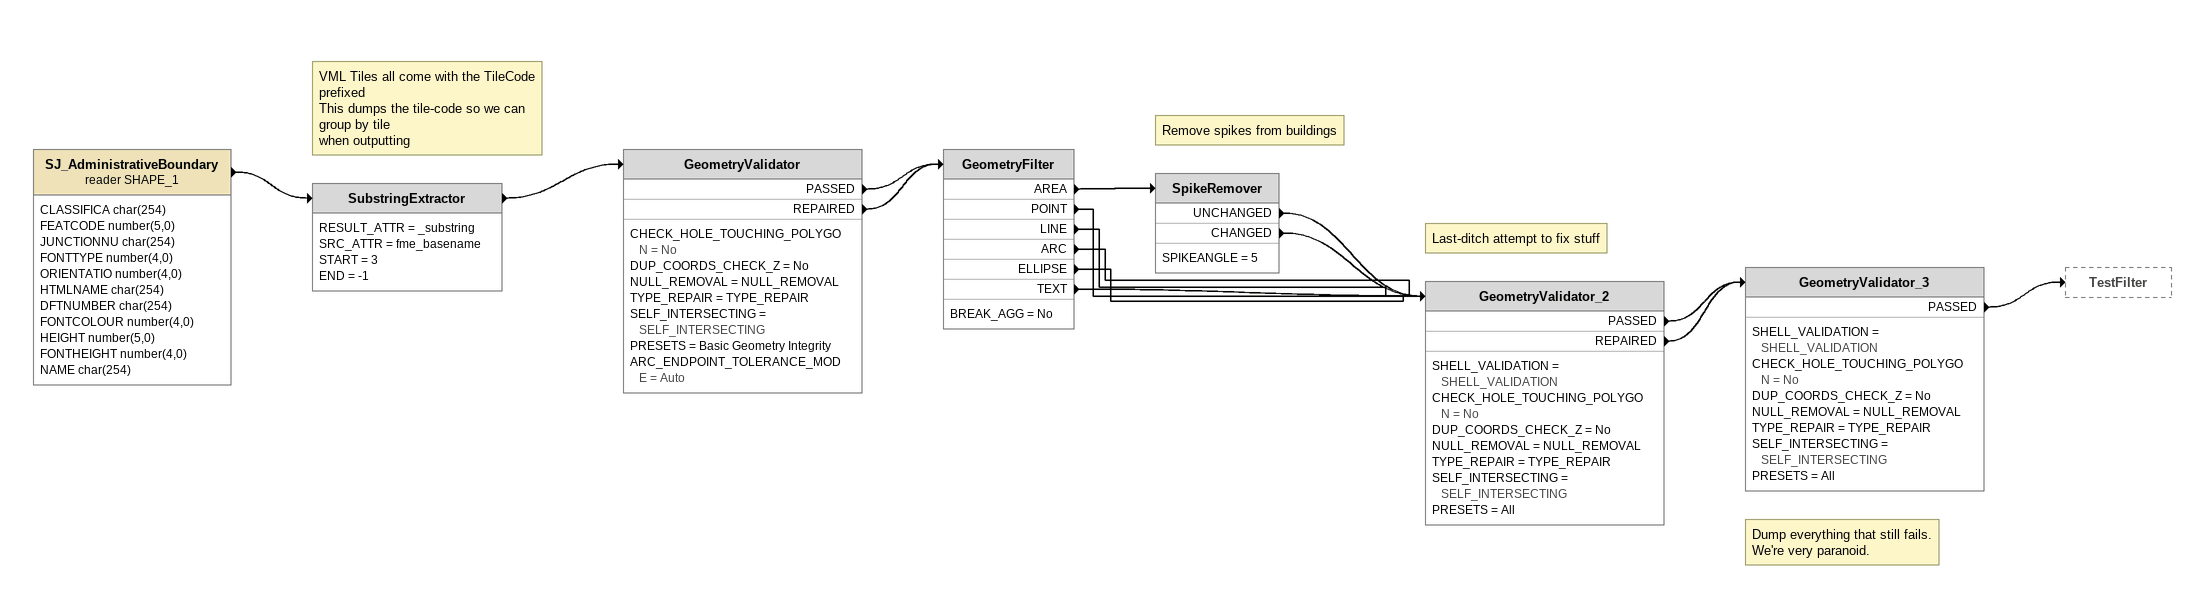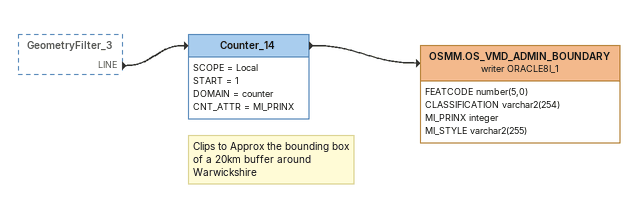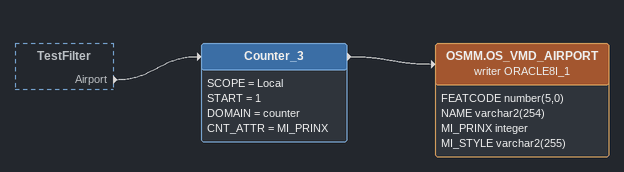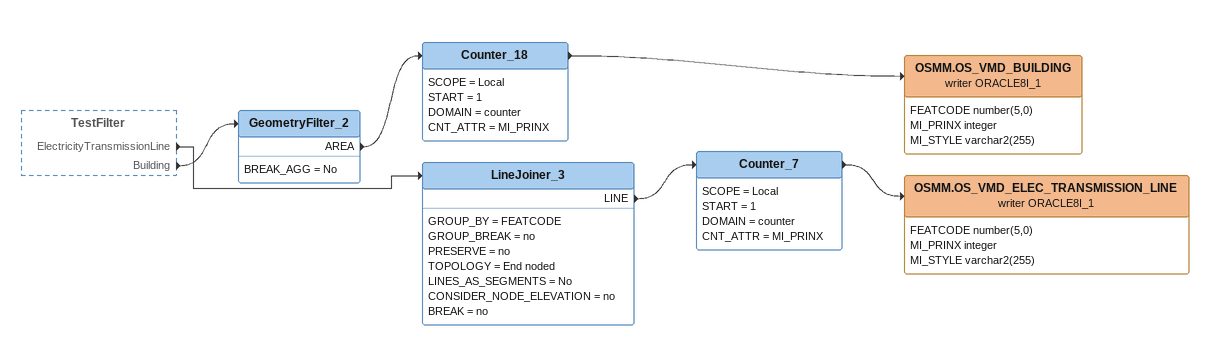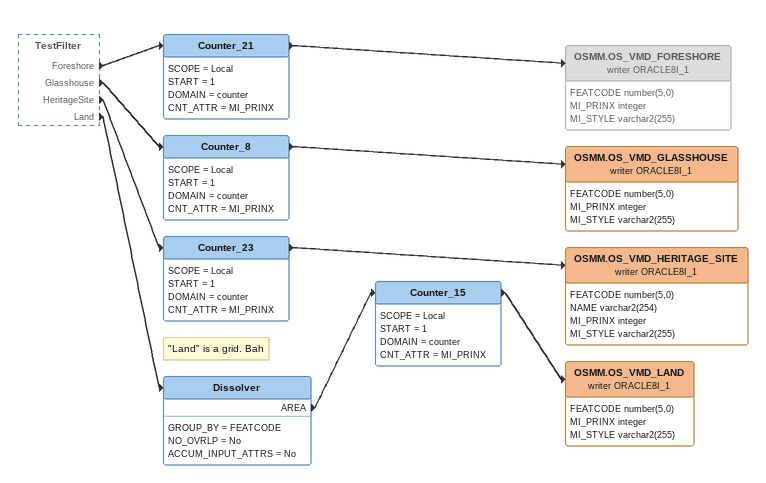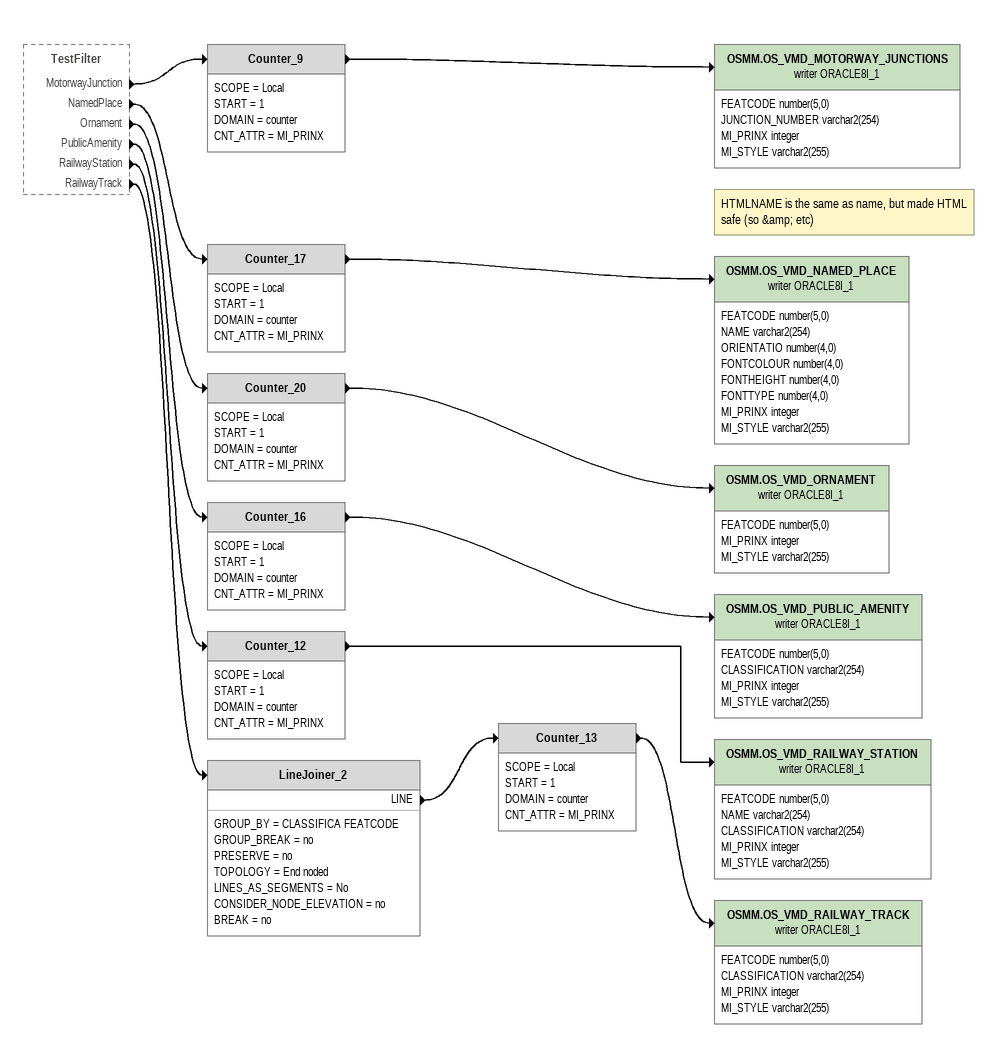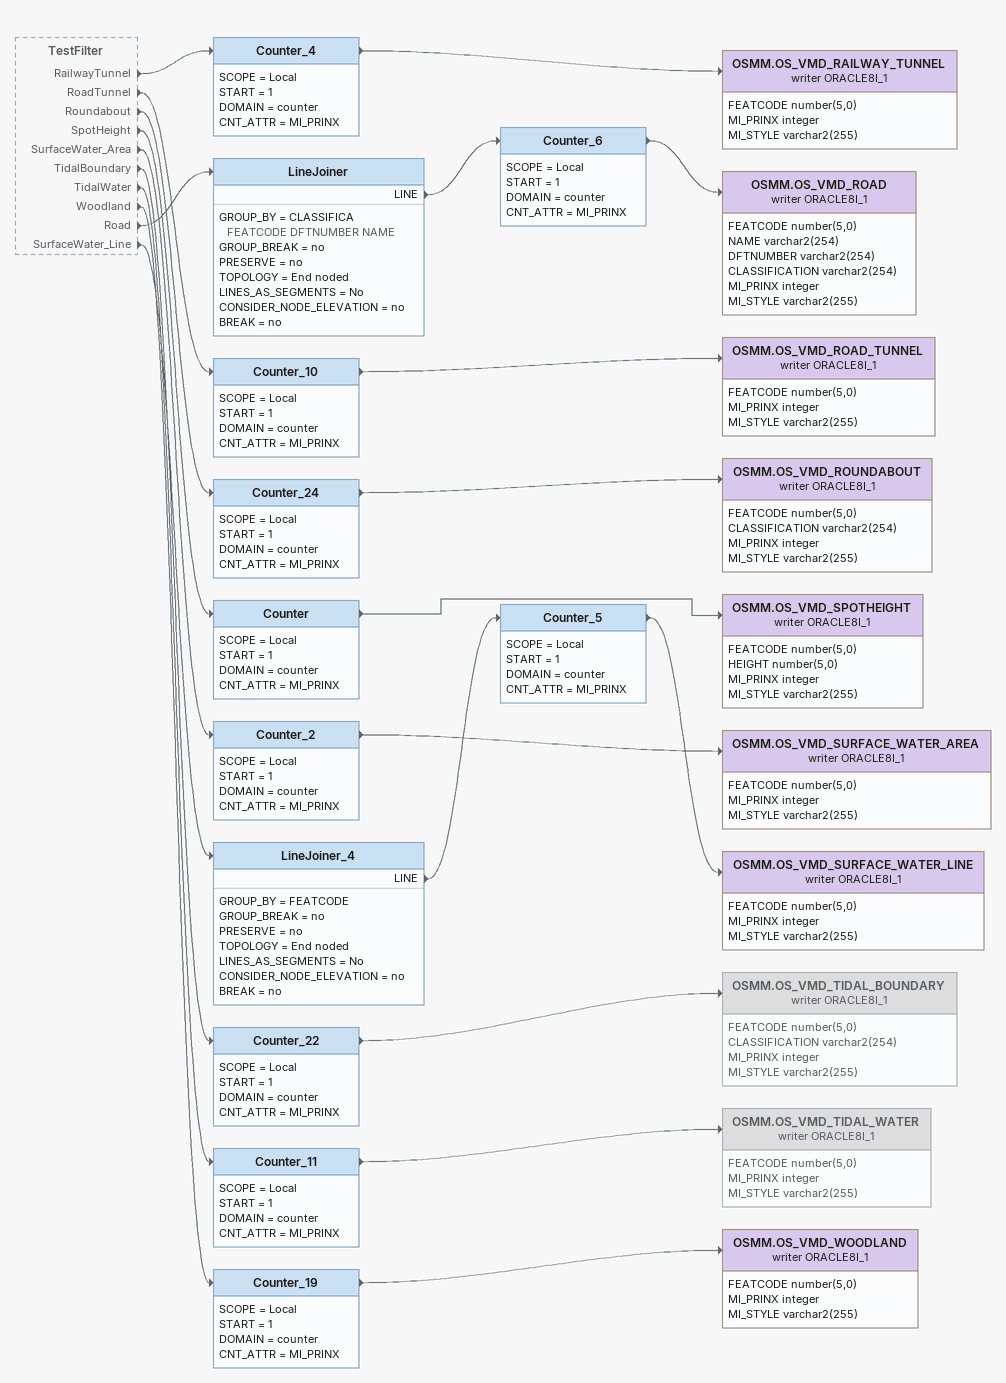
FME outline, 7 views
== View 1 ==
SJ_AdministrativeBoundary (reader SHAPE_1)
    attributes: CLASSIFICA char(254), FEATCODE number(5,0), JUNCTIONNU char(254), FONTTYPE number(4,0), ORIENTATIO number(4,0), HTMLNAME char(254), DFTNUMBER char(254), FONTCOLOUR number(4,0), HEIGHT number(5,0), FONTHEIGHT number(4,0), NAME char(254)
    -> SubstringExtractor
Note: VML Tiles all come with the TileCode prefixed / This dumps the tile-code so we can group by tile / when outputting
SubstringExtractor
    RESULT_ATTR = _substring
    SRC_ATTR = fme_basename
    START = 3
    END = -1
    -> GeometryValidator
GeometryValidator
    CHECK_HOLE_TOUCHING_POLYGON = No
    DUP_COORDS_CHECK_Z = No
    NULL_REMOVAL = NULL_REMOVAL
    TYPE_REPAIR = TYPE_REPAIR
    SELF_INTERSECTING = SELF_INTERSECTING
    PRESETS = Basic Geometry Integrity
    ARC_ENDPOINT_TOLERANCE_MODE = Auto
    PASSED -> GeometryFilter
    REPAIRED -> GeometryFilter
GeometryFilter
    BREAK_AGG = No
    AREA -> SpikeRemover
    POINT -> GeometryValidator_2
    LINE -> GeometryValidator_2
    ARC -> GeometryValidator_2
    ELLIPSE -> GeometryValidator_2
    TEXT -> GeometryValidator_2
Note: Remove spikes from buildings
SpikeRemover
    SPIKEANGLE = 5
    UNCHANGED -> GeometryValidator_2
    CHANGED -> GeometryValidator_2
Note: Last-ditch attempt to fix stuff
GeometryValidator_2
    SHELL_VALIDATION = SHELL_VALIDATION
    CHECK_HOLE_TOUCHING_POLYGON = No
    DUP_COORDS_CHECK_Z = No
    NULL_REMOVAL = NULL_REMOVAL
    TYPE_REPAIR = TYPE_REPAIR
    SELF_INTERSECTING = SELF_INTERSECTING
    PRESETS = All
    PASSED -> GeometryValidator_3
    REPAIRED -> GeometryValidator_3
Note: Dump everything that still fails. / We're very paranoid.
GeometryValidator_3
    SHELL_VALIDATION = SHELL_VALIDATION
    CHECK_HOLE_TOUCHING_POLYGON = No
    DUP_COORDS_CHECK_Z = No
    NULL_REMOVAL = NULL_REMOVAL
    TYPE_REPAIR = TYPE_REPAIR
    SELF_INTERSECTING = SELF_INTERSECTING
    PRESETS = All
    PASSED -> TestFilter

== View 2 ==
GeometryFilter_3 [outside]
    LINE -> Counter_14
Note: Clips to Approx the bounding box of a 20km buffer around Warwickshire
Counter_14
    SCOPE = Local
    START = 1
    DOMAIN = counter
    CNT_ATTR = MI_PRINX
    -> OSMM.OS_VMD_ADMIN_BOUNDARY (writer ORACLE8I_1)
OSMM.OS_VMD_ADMIN_BOUNDARY (writer ORACLE8I_1)
    attributes: FEATCODE number(5,0), CLASSIFICATION varchar2(254), MI_PRINX integer, MI_STYLE varchar2(255)

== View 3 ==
TestFilter [outside]
    Airport -> Counter_3
Counter_3
    SCOPE = Local
    START = 1
    DOMAIN = counter
    CNT_ATTR = MI_PRINX
    -> OSMM.OS_VMD_AIRPORT (writer ORACLE8I_1)
OSMM.OS_VMD_AIRPORT (writer ORACLE8I_1)
    attributes: FEATCODE number(5,0), NAME varchar2(254), MI_PRINX integer, MI_STYLE varchar2(255)

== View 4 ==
TestFilter [outside]
    ElectricityTransmissionLine -> LineJoiner_3
    Building -> GeometryFilter_2
GeometryFilter_2
    BREAK_AGG = No
    AREA -> Counter_18
Counter_18
    SCOPE = Local
    START = 1
    DOMAIN = counter
    CNT_ATTR = MI_PRINX
    -> OSMM.OS_VMD_BUILDING (writer ORACLE8I_1)
OSMM.OS_VMD_BUILDING (writer ORACLE8I_1)
    attributes: FEATCODE number(5,0), MI_PRINX integer, MI_STYLE varchar2(255)
LineJoiner_3
    GROUP_BY = FEATCODE
    GROUP_BREAK = no
    PRESERVE = no
    TOPOLOGY = End noded
    LINES_AS_SEGMENTS = No
    CONSIDER_NODE_ELEVATION = no
    BREAK = no
    LINE -> Counter_7
Counter_7
    SCOPE = Local
    START = 1
    DOMAIN = counter
    CNT_ATTR = MI_PRINX
    -> OSMM.OS_VMD_ELEC_TRANSMISSION_LINE (writer ORACLE8I_1)
OSMM.OS_VMD_ELEC_TRANSMISSION_LINE (writer ORACLE8I_1)
    attributes: FEATCODE number(5,0), MI_PRINX integer, MI_STYLE varchar2(255)

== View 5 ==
TestFilter [outside]
    Foreshore -> Counter_21
    Glasshouse -> Counter_8
    HeritageSite -> Counter_23
    Land -> Dissolver
Counter_21
    SCOPE = Local
    START = 1
    DOMAIN = counter
    CNT_ATTR = MI_PRINX
    -> OSMM.OS_VMD_FORESHORE (writer ORACLE8I_1)
OSMM.OS_VMD_FORESHORE (writer ORACLE8I_1) [off]
    attributes: FEATCODE number(5,0), MI_PRINX integer, MI_STYLE varchar2(255)
Counter_8
    SCOPE = Local
    START = 1
    DOMAIN = counter
    CNT_ATTR = MI_PRINX
    -> OSMM.OS_VMD_GLASSHOUSE (writer ORACLE8I_1)
OSMM.OS_VMD_GLASSHOUSE (writer ORACLE8I_1)
    attributes: FEATCODE number(5,0), MI_PRINX integer, MI_STYLE varchar2(255)
Counter_23
    SCOPE = Local
    START = 1
    DOMAIN = counter
    CNT_ATTR = MI_PRINX
    -> OSMM.OS_VMD_HERITAGE_SITE (writer ORACLE8I_1)
OSMM.OS_VMD_HERITAGE_SITE (writer ORACLE8I_1)
    attributes: FEATCODE number(5,0), NAME varchar2(254), MI_PRINX integer, MI_STYLE varchar2(255)
Note: "Land" is a grid. Bah
Dissolver
    GROUP_BY = FEATCODE
    NO_OVRLP = No
    ACCUM_INPUT_ATTRS = No
    AREA -> Counter_15
Counter_15
    SCOPE = Local
    START = 1
    DOMAIN = counter
    CNT_ATTR = MI_PRINX
    -> OSMM.OS_VMD_LAND (writer ORACLE8I_1)
OSMM.OS_VMD_LAND (writer ORACLE8I_1)
    attributes: FEATCODE number(5,0), MI_PRINX integer, MI_STYLE varchar2(255)

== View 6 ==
TestFilter [outside]
    MotorwayJunction -> Counter_9
    NamedPlace -> Counter_17
    Ornament -> Counter_20
    PublicAmenity -> Counter_16
    RailwayStation -> Counter_12
    RailwayTrack -> LineJoiner_2
Counter_9
    SCOPE = Local
    START = 1
    DOMAIN = counter
    CNT_ATTR = MI_PRINX
    -> OSMM.OS_VMD_MOTORWAY_JUNCTIONS (writer ORACLE8I_1)
OSMM.OS_VMD_MOTORWAY_JUNCTIONS (writer ORACLE8I_1)
    attributes: FEATCODE number(5,0), JUNCTION_NUMBER varchar2(254), MI_PRINX integer, MI_STYLE varchar2(255)
Counter_17
    SCOPE = Local
    START = 1
    DOMAIN = counter
    CNT_ATTR = MI_PRINX
    -> OSMM.OS_VMD_NAMED_PLACE (writer ORACLE8I_1)
Note: HTMLNAME is the same as name, but made HTML safe (so &amp; etc)
OSMM.OS_VMD_NAMED_PLACE (writer ORACLE8I_1)
    attributes: FEATCODE number(5,0), NAME varchar2(254), ORIENTATIO number(4,0), FONTCOLOUR number(4,0), FONTHEIGHT number(4,0), FONTTYPE number(4,0), MI_PRINX integer, MI_STYLE varchar2(255)
Counter_20
    SCOPE = Local
    START = 1
    DOMAIN = counter
    CNT_ATTR = MI_PRINX
    -> OSMM.OS_VMD_ORNAMENT (writer ORACLE8I_1)
OSMM.OS_VMD_ORNAMENT (writer ORACLE8I_1)
    attributes: FEATCODE number(5,0), MI_PRINX integer, MI_STYLE varchar2(255)
Counter_16
    SCOPE = Local
    START = 1
    DOMAIN = counter
    CNT_ATTR = MI_PRINX
    -> OSMM.OS_VMD_PUBLIC_AMENITY (writer ORACLE8I_1)
OSMM.OS_VMD_PUBLIC_AMENITY (writer ORACLE8I_1)
    attributes: FEATCODE number(5,0), CLASSIFICATION varchar2(254), MI_PRINX integer, MI_STYLE varchar2(255)
Counter_12
    SCOPE = Local
    START = 1
    DOMAIN = counter
    CNT_ATTR = MI_PRINX
    -> OSMM.OS_VMD_RAILWAY_STATION (writer ORACLE8I_1)
OSMM.OS_VMD_RAILWAY_STATION (writer ORACLE8I_1)
    attributes: FEATCODE number(5,0), NAME varchar2(254), CLASSIFICATION varchar2(254), MI_PRINX integer, MI_STYLE varchar2(255)
LineJoiner_2
    GROUP_BY = CLASSIFICA FEATCODE
    GROUP_BREAK = no
    PRESERVE = no
    TOPOLOGY = End noded
    LINES_AS_SEGMENTS = No
    CONSIDER_NODE_ELEVATION = no
    BREAK = no
    LINE -> Counter_13
Counter_13
    SCOPE = Local
    START = 1
    DOMAIN = counter
    CNT_ATTR = MI_PRINX
    -> OSMM.OS_VMD_RAILWAY_TRACK (writer ORACLE8I_1)
OSMM.OS_VMD_RAILWAY_TRACK (writer ORACLE8I_1)
    attributes: FEATCODE number(5,0), CLASSIFICATION varchar2(254), MI_PRINX integer, MI_STYLE varchar2(255)

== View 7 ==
TestFilter [outside]
    RailwayTunnel -> Counter_4
    RoadTunnel -> Counter_10
    Roundabout -> Counter_24
    SpotHeight -> Counter
    SurfaceWater_Area -> Counter_2
    TidalBoundary -> Counter_22
    TidalWater -> Counter_11
    Woodland -> Counter_19
    Road -> LineJoiner
    SurfaceWater_Line -> LineJoiner_4
Counter_4
    SCOPE = Local
    START = 1
    DOMAIN = counter
    CNT_ATTR = MI_PRINX
    -> OSMM.OS_VMD_RAILWAY_TUNNEL (writer ORACLE8I_1)
OSMM.OS_VMD_RAILWAY_TUNNEL (writer ORACLE8I_1)
    attributes: FEATCODE number(5,0), MI_PRINX integer, MI_STYLE varchar2(255)
LineJoiner
    GROUP_BY = CLASSIFICA FEATCODE DFTNUMBER NAME
    GROUP_BREAK = no
    PRESERVE = no
    TOPOLOGY = End noded
    LINES_AS_SEGMENTS = No
    CONSIDER_NODE_ELEVATION = no
    BREAK = no
    LINE -> Counter_6
Counter_6
    SCOPE = Local
    START = 1
    DOMAIN = counter
    CNT_ATTR = MI_PRINX
    -> OSMM.OS_VMD_ROAD (writer ORACLE8I_1)
OSMM.OS_VMD_ROAD (writer ORACLE8I_1)
    attributes: FEATCODE number(5,0), NAME varchar2(254), DFTNUMBER varchar2(254), CLASSIFICATION varchar2(254), MI_PRINX integer, MI_STYLE varchar2(255)
Counter_10
    SCOPE = Local
    START = 1
    DOMAIN = counter
    CNT_ATTR = MI_PRINX
    -> OSMM.OS_VMD_ROAD_TUNNEL (writer ORACLE8I_1)
OSMM.OS_VMD_ROAD_TUNNEL (writer ORACLE8I_1)
    attributes: FEATCODE number(5,0), MI_PRINX integer, MI_STYLE varchar2(255)
Counter_24
    SCOPE = Local
    START = 1
    DOMAIN = counter
    CNT_ATTR = MI_PRINX
    -> OSMM.OS_VMD_ROUNDABOUT (writer ORACLE8I_1)
OSMM.OS_VMD_ROUNDABOUT (writer ORACLE8I_1)
    attributes: FEATCODE number(5,0), CLASSIFICATION varchar2(254), MI_PRINX integer, MI_STYLE varchar2(255)
Counter
    SCOPE = Local
    START = 1
    DOMAIN = counter
    CNT_ATTR = MI_PRINX
    -> OSMM.OS_VMD_SPOTHEIGHT (writer ORACLE8I_1)
OSMM.OS_VMD_SPOTHEIGHT (writer ORACLE8I_1)
    attributes: FEATCODE number(5,0), HEIGHT number(5,0), MI_PRINX integer, MI_STYLE varchar2(255)
Counter_2
    SCOPE = Local
    START = 1
    DOMAIN = counter
    CNT_ATTR = MI_PRINX
    -> OSMM.OS_VMD_SURFACE_WATER_AREA (writer ORACLE8I_1)
OSMM.OS_VMD_SURFACE_WATER_AREA (writer ORACLE8I_1)
    attributes: FEATCODE number(5,0), MI_PRINX integer, MI_STYLE varchar2(255)
LineJoiner_4
    GROUP_BY = FEATCODE
    GROUP_BREAK = no
    PRESERVE = no
    TOPOLOGY = End noded
    LINES_AS_SEGMENTS = No
    CONSIDER_NODE_ELEVATION = no
    BREAK = no
    LINE -> Counter_5
Counter_5
    SCOPE = Local
    START = 1
    DOMAIN = counter
    CNT_ATTR = MI_PRINX
    -> OSMM.OS_VMD_SURFACE_WATER_LINE (writer ORACLE8I_1)
OSMM.OS_VMD_SURFACE_WATER_LINE (writer ORACLE8I_1)
    attributes: FEATCODE number(5,0), MI_PRINX integer, MI_STYLE varchar2(255)
Counter_22
    SCOPE = Local
    START = 1
    DOMAIN = counter
    CNT_ATTR = MI_PRINX
    -> OSMM.OS_VMD_TIDAL_BOUNDARY (writer ORACLE8I_1)
OSMM.OS_VMD_TIDAL_BOUNDARY (writer ORACLE8I_1) [off]
    attributes: FEATCODE number(5,0), CLASSIFICATION varchar2(254), MI_PRINX integer, MI_STYLE varchar2(255)
Counter_11
    SCOPE = Local
    START = 1
    DOMAIN = counter
    CNT_ATTR = MI_PRINX
    -> OSMM.OS_VMD_TIDAL_WATER (writer ORACLE8I_1)
OSMM.OS_VMD_TIDAL_WATER (writer ORACLE8I_1) [off]
    attributes: FEATCODE number(5,0), MI_PRINX integer, MI_STYLE varchar2(255)
Counter_19
    SCOPE = Local
    START = 1
    DOMAIN = counter
    CNT_ATTR = MI_PRINX
    -> OSMM.OS_VMD_WOODLAND (writer ORACLE8I_1)
OSMM.OS_VMD_WOODLAND (writer ORACLE8I_1)
    attributes: FEATCODE number(5,0), MI_PRINX integer, MI_STYLE varchar2(255)
